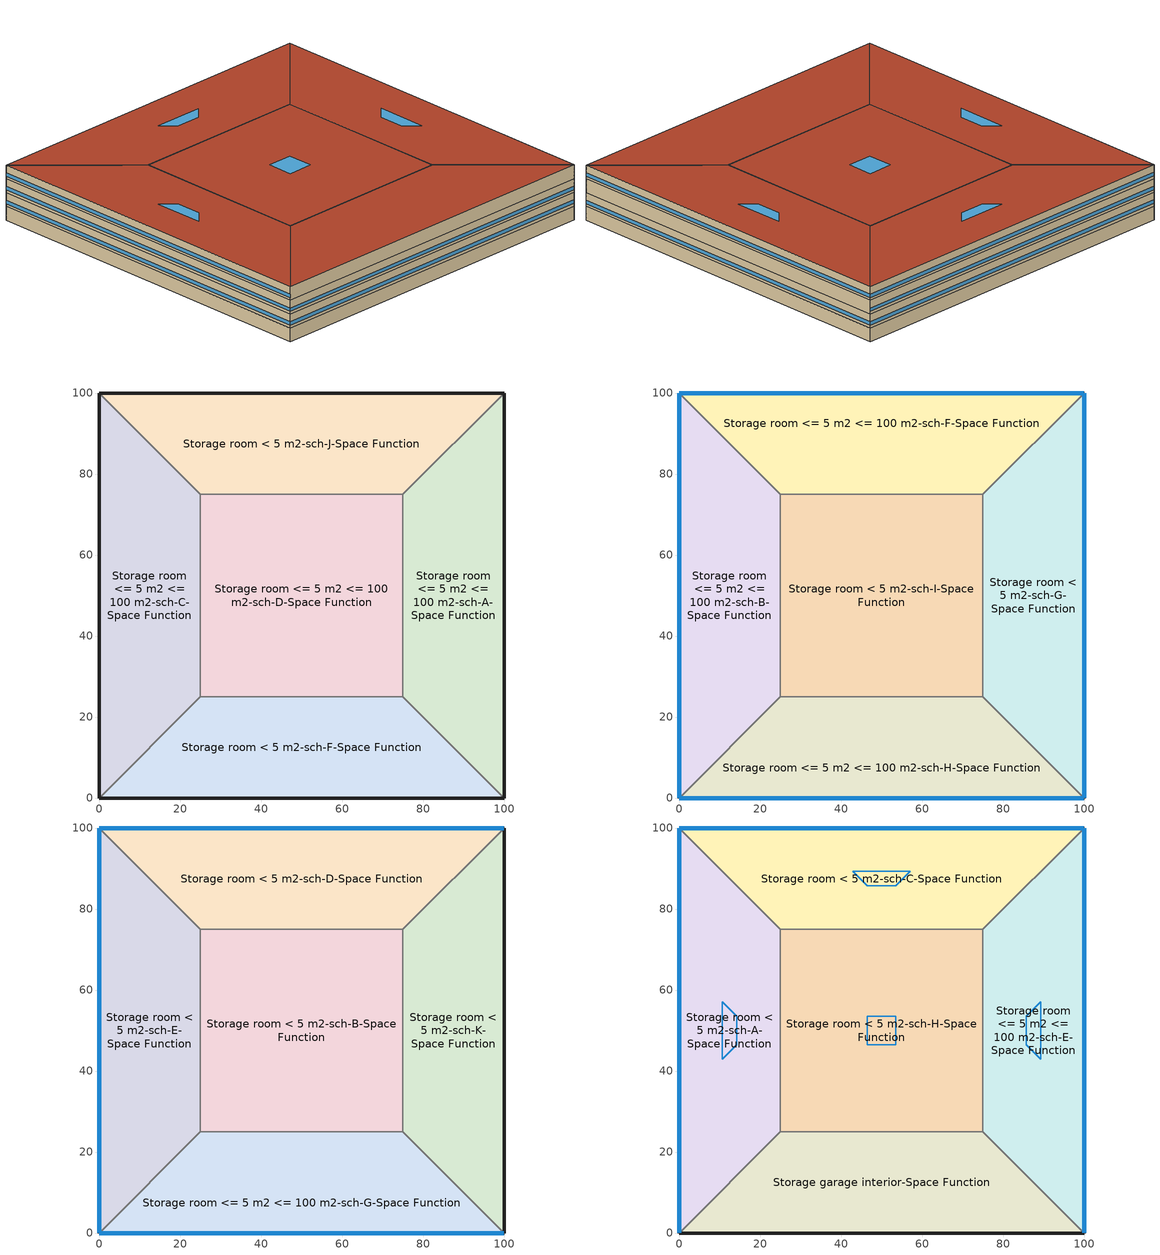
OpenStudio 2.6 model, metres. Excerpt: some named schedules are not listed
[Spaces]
Storage room <= 5 m2 <= 100 m2-sch-C-Space Function
 floor ground: 0,0 0,100 25,75 25,25 z0
 wall ground: 0,100 0,0 z0:3.8
 wall to Storage room < 5 m2-sch-J-Space Function: 25,75 0,100 z0:3.8
 wall to Storage room <= 5 m2 <= 100 m2-sch-D-Space Function: 25,25 25,75 z0:3.8
 wall to Storage room < 5 m2-sch-F-Space Function: 0,0 25,25 z0:3.8
Storage room < 5 m2-sch-J-Space Function
 floor ground: 0,100 100,100 75,75 25,75 z0
 wall ground: 100,100 0,100 z0:3.8
 wall to Storage room <= 5 m2 <= 100 m2-sch-A-Space Function: 75,75 100,100 z0:3.8
 wall to Storage room <= 5 m2 <= 100 m2-sch-D-Space Function: 25,75 75,75 z0:3.8
Storage room <= 5 m2 <= 100 m2-sch-A-Space Function
 floor ground: 100,100 100,0 75,25 75,75 z0
 wall ground: 100,0 100,100 z0:3.8
 wall to Storage room < 5 m2-sch-F-Space Function: 75,25 100,0 z0:3.8
 wall to Storage room <= 5 m2 <= 100 m2-sch-D-Space Function: 75,75 75,25 z0:3.8
Storage room < 5 m2-sch-F-Space Function
 floor ground: 100,0 0,0 25,25 75,25 z0
 wall ground: 0,0 100,0 z0:3.8
 wall to Storage room <= 5 m2 <= 100 m2-sch-D-Space Function: 75,25 25,25 z0:3.8
Storage room <= 5 m2 <= 100 m2-sch-D-Space Function
 floor ground: 25,25 25,75 75,75 75,25 z0
Storage room <= 5 m2 <= 100 m2-sch-B-Space Function
 floor to Storage room <= 5 m2 <= 100 m2-sch-C-Space Function: 0,0 0,100 25,75 25,25 z3.8
 wall outside: 0,100 0,0 z3.8:7.6
 wall to Storage room <= 5 m2 <= 100 m2-sch-F-Space Function: 25,75 0,100 z3.8:7.6
 wall to Storage room < 5 m2-sch-I-Space Function: 25,25 25,75 z3.8:7.6
 wall to Storage room <= 5 m2 <= 100 m2-sch-H-Space Function: 0,0 25,25 z3.8:7.6
 window: 0,99.97 0,0.03 z4.56:5.51
Storage room <= 5 m2 <= 100 m2-sch-F-Space Function
 floor to Storage room < 5 m2-sch-J-Space Function: 0,100 100,100 75,75 25,75 z3.8
 wall outside: 100,100 0,100 z3.8:7.6
 wall to Storage room < 5 m2-sch-G-Space Function: 75,75 100,100 z3.8:7.6
 wall to Storage room < 5 m2-sch-I-Space Function: 25,75 75,75 z3.8:7.6
 window: 99.97,100 0.03,100 z4.56:5.51
Storage room < 5 m2-sch-G-Space Function
 floor to Storage room <= 5 m2 <= 100 m2-sch-A-Space Function: 100,100 100,0 75,25 75,75 z3.8
 wall outside: 100,0 100,100 z3.8:7.6
 wall to Storage room <= 5 m2 <= 100 m2-sch-H-Space Function: 75,25 100,0 z3.8:7.6
 wall to Storage room < 5 m2-sch-I-Space Function: 75,75 75,25 z3.8:7.6
 window: 100,0.03 100,99.97 z4.56:5.51
Storage room <= 5 m2 <= 100 m2-sch-H-Space Function
 floor to Storage room < 5 m2-sch-F-Space Function: 100,0 0,0 25,25 75,25 z3.8
 wall outside: 0,0 100,0 z3.8:7.6
 wall to Storage room < 5 m2-sch-I-Space Function: 75,25 25,25 z3.8:7.6
 window: 0.03,0 99.97,0 z4.56:5.51
Storage room < 5 m2-sch-I-Space Function
 floor to Storage room <= 5 m2 <= 100 m2-sch-D-Space Function: 25,25 25,75 75,75 75,25 z3.8
Storage room < 5 m2-sch-E-Space Function
 floor to Storage room <= 5 m2 <= 100 m2-sch-B-Space Function: 0,0 0,100 25,75 25,25 z7.6
 wall outside: 0,100 0,0 z7.6:11.4
 wall to Storage room < 5 m2-sch-D-Space Function: 25,75 0,100 z7.6:11.4
 wall to Storage room < 5 m2-sch-B-Space Function: 25,25 25,75 z7.6:11.4
 wall to Storage room <= 5 m2 <= 100 m2-sch-G-Space Function: 0,0 25,25 z7.6:11.4
 window: 0,99.97 0,0.03 z8.36:9.31
Storage room < 5 m2-sch-D-Space Function
 floor to Storage room <= 5 m2 <= 100 m2-sch-F-Space Function: 0,100 100,100 75,75 25,75 z7.6
 wall outside: 100,100 0,100 z7.6:11.4
 wall to Storage room < 5 m2-sch-K-Space Function: 75,75 100,100 z7.6:11.4
 wall to Storage room < 5 m2-sch-B-Space Function: 25,75 75,75 z7.6:11.4
 window: 99.97,100 0.03,100 z8.36:9.31
Storage room < 5 m2-sch-K-Space Function
 floor to Storage room < 5 m2-sch-G-Space Function: 100,100 100,0 75,25 75,75 z7.6
 wall outside: 100,0 100,100 z7.6:11.4
 wall to Storage room <= 5 m2 <= 100 m2-sch-G-Space Function: 75,25 100,0 z7.6:11.4
 wall to Storage room < 5 m2-sch-B-Space Function: 75,75 75,25 z7.6:11.4
Storage room <= 5 m2 <= 100 m2-sch-G-Space Function
 floor to Storage room <= 5 m2 <= 100 m2-sch-H-Space Function: 100,0 0,0 25,25 75,25 z7.6
 wall outside: 0,0 100,0 z7.6:11.4
 wall to Storage room < 5 m2-sch-B-Space Function: 75,25 25,25 z7.6:11.4
 window: 0.03,0 99.97,0 z8.36:9.31
Storage room < 5 m2-sch-B-Space Function
 floor to Storage room < 5 m2-sch-I-Space Function: 25,25 25,75 75,75 75,25 z7.6
Storage room < 5 m2-sch-A-Space Function
 floor to Storage room < 5 m2-sch-E-Space Function: 0,0 0,100 25,75 25,25 z11.4
 wall outside: 0,100 0,0 z11.4:15.2
 wall to Storage room < 5 m2-sch-C-Space Function: 25,75 0,100 z11.4:15.2
 wall to Storage room < 5 m2-sch-H-Space Function: 25,25 25,75 z11.4:15.2
 wall to Storage garage interior-Space Function: 0,0 25,25 z11.4:15.2
 window: 0,99.97 0,0.03 z12.16:13.11
 roof outside: 25,25 25,75 0,100 0,0 z15.2
 skylight: 14.27,46.46 14.27,53.54 10.73,57.07 10.73,42.93 z15.2
Storage room < 5 m2-sch-C-Space Function
 floor to Storage room < 5 m2-sch-D-Space Function: 0,100 100,100 75,75 25,75 z11.4
 wall outside: 100,100 0,100 z11.4:15.2
 wall to Storage room <= 5 m2 <= 100 m2-sch-E-Space Function: 75,75 100,100 z11.4:15.2
 wall to Storage room < 5 m2-sch-H-Space Function: 25,75 75,75 z11.4:15.2
 window: 99.97,100 0.03,100 z12.16:13.11
 roof outside: 25,75 75,75 100,100 0,100 z15.2
 skylight: 46.46,85.73 53.54,85.73 57.07,89.27 42.93,89.27 z15.2
Storage room <= 5 m2 <= 100 m2-sch-E-Space Function
 floor to Storage room < 5 m2-sch-K-Space Function: 100,100 100,0 75,25 75,75 z11.4
 wall outside: 100,0 100,100 z11.4:15.2
 wall to Storage garage interior-Space Function: 75,25 100,0 z11.4:15.2
 wall to Storage room < 5 m2-sch-H-Space Function: 75,75 75,25 z11.4:15.2
 window: 100,0.03 100,99.97 z12.16:13.11
 roof outside: 75,75 75,25 100,0 100,100 z15.2
 skylight: 85.73,53.54 85.73,46.46 89.27,42.93 89.27,57.07 z15.2
Storage garage interior-Space Function
 floor to Storage room <= 5 m2 <= 100 m2-sch-G-Space Function: 100,0 0,0 25,25 75,25 z11.4
 wall outside: 0,0 100,0 z11.4:15.2
 wall to Storage room < 5 m2-sch-H-Space Function: 75,25 25,25 z11.4:15.2
 roof outside: 75,25 25,25 0,0 100,0 z15.2
Storage room < 5 m2-sch-H-Space Function
 floor to Storage room < 5 m2-sch-B-Space Function: 25,25 25,75 75,75 75,25 z11.4
 roof outside: 75,25 75,75 25,75 25,25 z15.2
 skylight: 53.54,46.46 53.54,53.54 46.46,53.54 46.46,46.46 z15.2
[Building]
Building 1: Default Construction Set=BTAP-Mass at hdd = 6250.0; Standards Number of Stories=4; Standards Number of Above Ground Stories=4; Standards Building Type=NECB2017_unknown
[Site]
Fort McMurray AP_AB_CAN: Latitude {deg}=56.653; Longitude {deg}=-111.223; Time Zone {hr}=-7; Elevation {m}=369.1
[Site:WaterMainsTemperature]
Calculation Method=Correlation; Annual Average Outdoor Air Temperature {C}=1.875; Maximum Difference In Monthly Average Outdoor Air Temperatures {deltaC}=34.4
[SizingPeriod:DesignDay] Barometric Pressure {Pa}=96969; Sky Clearness=0; Rain Indicator=0; Snow Indicator=0; Day of Month=21; Daylight Saving Time Indicator=0; Humidity Indicating Type=Wetbulb; Dry-Bulb Temperature Range Modifier Type=DefaultMultipliers
Name | Maximum Dry-Bulb Temperature {C} | Daily Dry-Bulb Temperature Range {deltaC} | Humidity Indicating Conditions at Maximum Dry-Bulb | Wind Speed {m/s} | Wind Direction {deg} | Month | Day Type | Solar Model Indicator | ASHRAE Taub | ASHRAE Taud
Fort McMurray AP Ann Htg 99.6% Condns DB | -36.2 | 0 | -36.2 | 1 | 90 | 1 | WinterDesignDay | ASHRAEClearSky
Fort McMurray AP Ann Clg .4% Condns DB=>MWB | 28.9 | 12.4 | 17.8 | 3.7 | 250 | 7 | SummerDesignDay | ASHRAETau | 0.377 | 2.403
[Site:GroundTemperature:BuildingSurface]
19.527, 19.502, 19.536, 19.598, 20.002, 21.64, 22.225, 22.375, 21.449, 20.121, 19.802, 19.633
[Material:NoMass] Roughness=Smooth; Thermal Absorptance=0.9; Solar Absorptance=0.7
Name | Thermal Resistance {m2-K/W} | Visible Absorptance
Typical Carpet Pad; Typical Carpet Pad 1 | 0.21648 | 0.8
Typical Insulation 1 | 5.91238 | 0.7
Typical Insulation 2 | 4.49096 | 0.7
Typical Insulation 3 | 7.24636 | 0.7
Typical Carpet Pad 2 | 1.25503 | 0.8
Typical Carpet Pad 3; Typical Carpet Pad 4 | 3.45515 | 0.8
Typical Insulation 4 | 0.526298 | 0.7
Typical Insulation 5 | 0.526316 | 0.7
[Material]
Name | Roughness | Thickness {m} | Conductivity {W/m-K} | Density {kg/m3} | Specific Heat {J/kg-K} | Thermal Absorptance | Solar Absorptance | Visible Absorptance
G05 25mm wood | MediumSmooth | 0.0254 | 0.15 | 608 | 1630 | 0.9 | 0.5 | 0.5
100mm Normalweight concrete floor 1 | MediumSmooth | 0.1016 | 2.31 | 2322 | 832
G01 13mm gypsum board 1 | Smooth | 0.0127 | 0.16 | 800 | 1090 | 0.9 | 0.7 | 0.5
4 in. Normalweight Concrete Floor 1 | MediumRough | 0.1016 | 2.31 | 2322 | 832 | 0.9 | 0.7 | 0.7
1IN Stucco 1 | Smooth | 0.0253 | 0.6918 | 1858 | 837 | 0.9 | 0.7 | 0.92
8IN CONCRETE HW RefBldg 1 | Rough | 0.2032 | 1.311 | 2240 | 836.8 | 0.9 | 0.7 | 0.7
1/2IN Gypsum 1 | Smooth | 0.0127 | 0.16 | 784.9 | 830 | 0.9 | 0.4 | 0.4
Metal Roof Surface 1; F08 Metal surface 1 | Smooth | 0.0008 | 45.28 | 7824 | 500 | 0.9 | 0.7 | 0.7
6 in. Normalweight Concrete Floor 1; 6 in. Normalweight Concrete Floor 2; 6 in. Normalweight Concrete Floor 3 | MediumRough | 0.1524 | 2.31 | 2322 | 832 | 0.9 | 0.7 | 0.7
[Construction]
BTAP-Int-Partition; BTAP-Int-Door: G05 25mm wood
BTAP-Int-Floor: 100mm Normalweight concrete floor 1, Typical Carpet Pad
BTAP-Int-Wall: G01 13mm gypsum board 1, G01 13mm gypsum board 1
BTAP-Int-Ceiling: Typical Carpet Pad, 100mm Normalweight concrete floor 1
BTAP-Int-Window: SimpleGlazing
BTAP-Ext-Floor-Mass:U-0.162: Typical Insulation 1, 4 in. Normalweight Concrete Floor 1, Typical Carpet Pad 1
BTAP-Ext-Wall-Mass:U-0.21: 1IN Stucco 1, 8IN CONCRETE HW RefBldg 1, Typical Insulation 2, 1/2IN Gypsum 1
BTAP-Ext-Roof-Metal:U-0.138: Metal Roof Surface 1, Typical Insulation 3
BTAP-Grnd-Floor-Mass:U-0.757: 6 in. Normalweight Concrete Floor 1, Typical Carpet Pad 2
BTAP-Grnd-Wall-Mass:U-0.284: 6 in. Normalweight Concrete Floor 2, Typical Carpet Pad 3
BTAP-Grnd-Roof-Mass:U-0.284: 6 in. Normalweight Concrete Floor 3, Typical Carpet Pad 4
BTAP-Ext-FixedWindow:U=0.190 SHGC=0.600; BTAP-Ext-GlassDoors:U=0.190 SHGC=0.600; BTAP-Ext-Skylights:U=0.190 SHGC=0.600; BTAP-Ext-DaylightDomes:U=0.190 SHGC=0.600; BTAP-Ext-DaylightDiffuser:U=0.190 SHGC=0.600: SimpleGlazing:U=0.190 SHGC=0.600
BTAP-Ext-Door:U-1.9000000000000001: F08 Metal surface 1, Typical Insulation 4
BTAP-Ext-OverHeadDoor:U-1.9000000000000001: Typical Insulation 5
[DefaultConstructionSet]
BTAP-Mass at hdd = 6250.0: Default Exterior Surface Constructions=BTAP-Mass at hdd = 6250.0; Default Interior Surface Constructions=Default Surface Constructions 2; Default Ground Contact Surface Constructions=BTAP-Mass at hdd = 6250.0 1; Default Exterior SubSurface Constructions=BTAP-Mass at hdd = 6250.0; Default Interior SubSurface Constructions=Default Sub Surface Constructions 2; Interior Partition Construction=BTAP-Int-Partition
[DefaultSurfaceConstructions]
Name | Floor Construction | Wall Construction | Roof Ceiling Construction
Default Surface Constructions 2 | BTAP-Int-Floor | BTAP-Int-Wall | BTAP-Int-Ceiling
BTAP-Mass at hdd = 6250.0 | BTAP-Ext-Floor-Mass:U-0.162 | BTAP-Ext-Wall-Mass:U-0.21 | BTAP-Ext-Roof-Metal:U-0.138
BTAP-Mass at hdd = 6250.0 1 | BTAP-Grnd-Floor-Mass:U-0.757 | BTAP-Grnd-Wall-Mass:U-0.284 | BTAP-Grnd-Roof-Mass:U-0.284
[DefaultSubSurfaceConstructions]
Name | Fixed Window Construction | Operable Window Construction | Door Construction | Glass Door Construction | Overhead Door Construction | Skylight Construction | Tubular Daylight Dome Construction | Tubular Daylight Diffuser Construction
Default Sub Surface Constructions 2 | BTAP-Int-Window | BTAP-Int-Window | BTAP-Int-Door
BTAP-Mass at hdd = 6250.0 | BTAP-Ext-FixedWindow:U=0.190 SHGC=0.600 | BTAP-Ext-FixedWindow:U=0.190 SHGC=0.600 | BTAP-Ext-Door:U-1.9000000000000001 | BTAP-Ext-GlassDoors:U=0.190 SHGC=0.600 | BTAP-Ext-OverHeadDoor:U-1.9000000000000001 | BTAP-Ext-Skylights:U=0.190 SHGC=0.600 | BTAP-Ext-DaylightDomes:U=0.190 SHGC=0.600 | BTAP-Ext-DaylightDiffuser:U=0.190 SHGC=0.600
[WindowMaterial:SimpleGlazingSystem] Solar Heat Gain Coefficient=0.6; Visible Transmittance=0.21
Name | U-Factor {W/m2-K}
SimpleGlazing | 2.2
SimpleGlazing:U=0.190 SHGC=0.600 | 1.9
[BuildingStory] Nominal Floor to Floor Height {m}=3.8
Name | Nominal Z Coordinate {m}
Story 1 | 0
Story 2 | 3.8
Story 3 | 7.6
Story 4 | 11.4
[Space]
Name | Space Type | Building Story | Thermal Zone
Storage room <= 5 m2 <= 100 m2-sch-C-Space Function | Space Function Storage room <= 5 m2 <= 100 m2-sch-C | Story 1 | Storage room <= 5 m2 <= 100 m2-sch-C-Space Function ZN
Storage room < 5 m2-sch-J-Space Function | Space Function Storage room < 5 m2-sch-J | Story 1 | Storage room < 5 m2-sch-J-Space Function ZN
Storage room <= 5 m2 <= 100 m2-sch-A-Space Function | Space Function Storage room <= 5 m2 <= 100 m2-sch-A | Story 1 | Storage room <= 5 m2 <= 100 m2-sch-A-Space Function ZN
Storage room < 5 m2-sch-F-Space Function | Space Function Storage room < 5 m2-sch-F | Story 1 | Storage room < 5 m2-sch-F-Space Function ZN
Storage room <= 5 m2 <= 100 m2-sch-D-Space Function | Space Function Storage room <= 5 m2 <= 100 m2-sch-D | Story 1 | Storage room <= 5 m2 <= 100 m2-sch-D-Space Function ZN
Storage room <= 5 m2 <= 100 m2-sch-B-Space Function | Space Function Storage room <= 5 m2 <= 100 m2-sch-B | Story 2 | Storage room <= 5 m2 <= 100 m2-sch-B-Space Function ZN
Storage room <= 5 m2 <= 100 m2-sch-F-Space Function | Space Function Storage room <= 5 m2 <= 100 m2-sch-F | Story 2 | Storage room <= 5 m2 <= 100 m2-sch-F-Space Function ZN
Storage room < 5 m2-sch-G-Space Function | Space Function Storage room < 5 m2-sch-G | Story 2 | Storage room < 5 m2-sch-G-Space Function ZN
Storage room <= 5 m2 <= 100 m2-sch-H-Space Function | Space Function Storage room <= 5 m2 <= 100 m2-sch-H | Story 2 | Storage room <= 5 m2 <= 100 m2-sch-H-Space Function ZN
Storage room < 5 m2-sch-I-Space Function | Space Function Storage room < 5 m2-sch-I | Story 2 | Storage room < 5 m2-sch-I-Space Function ZN
Storage room < 5 m2-sch-E-Space Function | Space Function Storage room < 5 m2-sch-E | Story 3 | Storage room < 5 m2-sch-E-Space Function ZN
Storage room < 5 m2-sch-D-Space Function | Space Function Storage room < 5 m2-sch-D | Story 3 | Storage room < 5 m2-sch-D-Space Function ZN
Storage room < 5 m2-sch-K-Space Function | Space Function Storage room < 5 m2-sch-K | Story 3 | Storage room < 5 m2-sch-K-Space Function ZN
Storage room <= 5 m2 <= 100 m2-sch-G-Space Function | Space Function Storage room <= 5 m2 <= 100 m2-sch-G | Story 3 | Storage room <= 5 m2 <= 100 m2-sch-G-Space Function ZN
Storage room < 5 m2-sch-B-Space Function | Space Function Storage room < 5 m2-sch-B | Story 3 | Storage room < 5 m2-sch-B-Space Function ZN
Storage room < 5 m2-sch-A-Space Function | Space Function Storage room < 5 m2-sch-A | Story 4 | Storage room < 5 m2-sch-A-Space Function ZN
Storage room < 5 m2-sch-C-Space Function | Space Function Storage room < 5 m2-sch-C | Story 4 | Storage room < 5 m2-sch-C-Space Function ZN
Storage room <= 5 m2 <= 100 m2-sch-E-Space Function | Space Function Storage room <= 5 m2 <= 100 m2-sch-E | Story 4 | Storage room <= 5 m2 <= 100 m2-sch-E-Space Function ZN
Storage garage interior-Space Function | Space Function Storage garage interior | Story 4 | Storage garage interior-Space Function ZN
Storage room < 5 m2-sch-H-Space Function | Space Function Storage room < 5 m2-sch-H | Story 4 | Storage room < 5 m2-sch-H-Space Function ZN
[SpaceType] Standards Building Type=Space Function
Name | Default Schedule Set | Design Specification Outdoor Air Object | Standards Space Type
Space Function Storage room < 5 m2-sch-F | Space Function Storage room < 5 m2-sch-F Schedule Set | Space Function Storage room < 5 m2-sch-F Ventilation | Storage room < 5 m2-sch-F
Space Function Storage room < 5 m2-sch-J | Space Function Storage room < 5 m2-sch-J Schedule Set | Space Function Storage room < 5 m2-sch-J Ventilation | Storage room < 5 m2-sch-J
Space Function Storage room <= 5 m2 <= 100 m2-sch-A | Space Function Storage room <= 5 m2 <= 100 m2-sch-A Schedule Set | Space Function Storage room <= 5 m2 <= 100 m2-sch-A Ventilation | Storage room <= 5 m2 <= 100 m2-sch-A
Space Function Storage room <= 5 m2 <= 100 m2-sch-C | Space Function Storage room <= 5 m2 <= 100 m2-sch-C Schedule Set | Space Function Storage room <= 5 m2 <= 100 m2-sch-C Ventilation | Storage room <= 5 m2 <= 100 m2-sch-C
[SpaceInfiltration:DesignFlowRate] Schedule=Always On Discrete; Design Flow Rate Calculation Method=Flow/ExteriorArea; Flow per Exterior Surface Area {m3/s-m2}=0.00025; Constant Term Coefficient=0; Temperature Term Coefficient=0; Velocity Term Coefficient=0.224; Velocity Squared Term Coefficient=0
Name | Space or SpaceType
Storage garage interior-Space Function Infiltration | Storage garage interior-Space Function
Storage room < 5 m2-sch-A-Space Function Infiltration | Storage room < 5 m2-sch-A-Space Function
Storage room < 5 m2-sch-C-Space Function Infiltration | Storage room < 5 m2-sch-C-Space Function
Storage room < 5 m2-sch-D-Space Function Infiltration | Storage room < 5 m2-sch-D-Space Function
Storage room < 5 m2-sch-E-Space Function Infiltration | Storage room < 5 m2-sch-E-Space Function
Storage room < 5 m2-sch-G-Space Function Infiltration | Storage room < 5 m2-sch-G-Space Function
Storage room < 5 m2-sch-H-Space Function Infiltration | Storage room < 5 m2-sch-H-Space Function
Storage room < 5 m2-sch-K-Space Function Infiltration | Storage room < 5 m2-sch-K-Space Function
Storage room <= 5 m2 <= 100 m2-sch-B-Space Function Infiltration | Storage room <= 5 m2 <= 100 m2-sch-B-Space Function
Storage room <= 5 m2 <= 100 m2-sch-E-Space Function Infiltration | Storage room <= 5 m2 <= 100 m2-sch-E-Space Function
Storage room <= 5 m2 <= 100 m2-sch-F-Space Function Infiltration | Storage room <= 5 m2 <= 100 m2-sch-F-Space Function
Storage room <= 5 m2 <= 100 m2-sch-G-Space Function Infiltration | Storage room <= 5 m2 <= 100 m2-sch-G-Space Function
Storage room <= 5 m2 <= 100 m2-sch-H-Space Function Infiltration | Storage room <= 5 m2 <= 100 m2-sch-H-Space Function
[ThermalZone] Use Ideal Air Loads=No
Name | Thermostat
Storage garage interior-Space Function ZN | Space Function Storage garage interior Thermostat 1
Storage room < 5 m2-sch-A-Space Function ZN | Space Function Storage room < 5 m2-sch-A Thermostat 1
Storage room < 5 m2-sch-B-Space Function ZN | Space Function Storage room < 5 m2-sch-B Thermostat 1
Storage room < 5 m2-sch-C-Space Function ZN | Space Function Storage room < 5 m2-sch-C Thermostat 1
Storage room < 5 m2-sch-D-Space Function ZN | Space Function Storage room < 5 m2-sch-D Thermostat 1
Storage room < 5 m2-sch-E-Space Function ZN | Space Function Storage room < 5 m2-sch-E Thermostat 1
Storage room < 5 m2-sch-F-Space Function ZN | Space Function Storage room < 5 m2-sch-F Thermostat 1
Storage room < 5 m2-sch-G-Space Function ZN | Space Function Storage room < 5 m2-sch-G Thermostat 1
Storage room < 5 m2-sch-H-Space Function ZN | Space Function Storage room < 5 m2-sch-H Thermostat 1
Storage room < 5 m2-sch-I-Space Function ZN | Space Function Storage room < 5 m2-sch-I Thermostat 1
Storage room < 5 m2-sch-J-Space Function ZN | Space Function Storage room < 5 m2-sch-J Thermostat 1
Storage room < 5 m2-sch-K-Space Function ZN | Space Function Storage room < 5 m2-sch-K Thermostat 1
Storage room <= 5 m2 <= 100 m2-sch-A-Space Function ZN | Space Function Storage room <= 5 m2 <= 100 m2-sch-A Thermostat 1
Storage room <= 5 m2 <= 100 m2-sch-B-Space Function ZN | Space Function Storage room <= 5 m2 <= 100 m2-sch-B Thermostat 1
Storage room <= 5 m2 <= 100 m2-sch-C-Space Function ZN | Space Function Storage room <= 5 m2 <= 100 m2-sch-C Thermostat 1
Storage room <= 5 m2 <= 100 m2-sch-D-Space Function ZN | Space Function Storage room <= 5 m2 <= 100 m2-sch-D Thermostat 1
Storage room <= 5 m2 <= 100 m2-sch-E-Space Function ZN | Space Function Storage room <= 5 m2 <= 100 m2-sch-E Thermostat 1
Storage room <= 5 m2 <= 100 m2-sch-F-Space Function ZN | Space Function Storage room <= 5 m2 <= 100 m2-sch-F Thermostat 1
Storage room <= 5 m2 <= 100 m2-sch-G-Space Function ZN | Space Function Storage room <= 5 m2 <= 100 m2-sch-G Thermostat 1
Storage room <= 5 m2 <= 100 m2-sch-H-Space Function ZN | Space Function Storage room <= 5 m2 <= 100 m2-sch-H Thermostat 1
